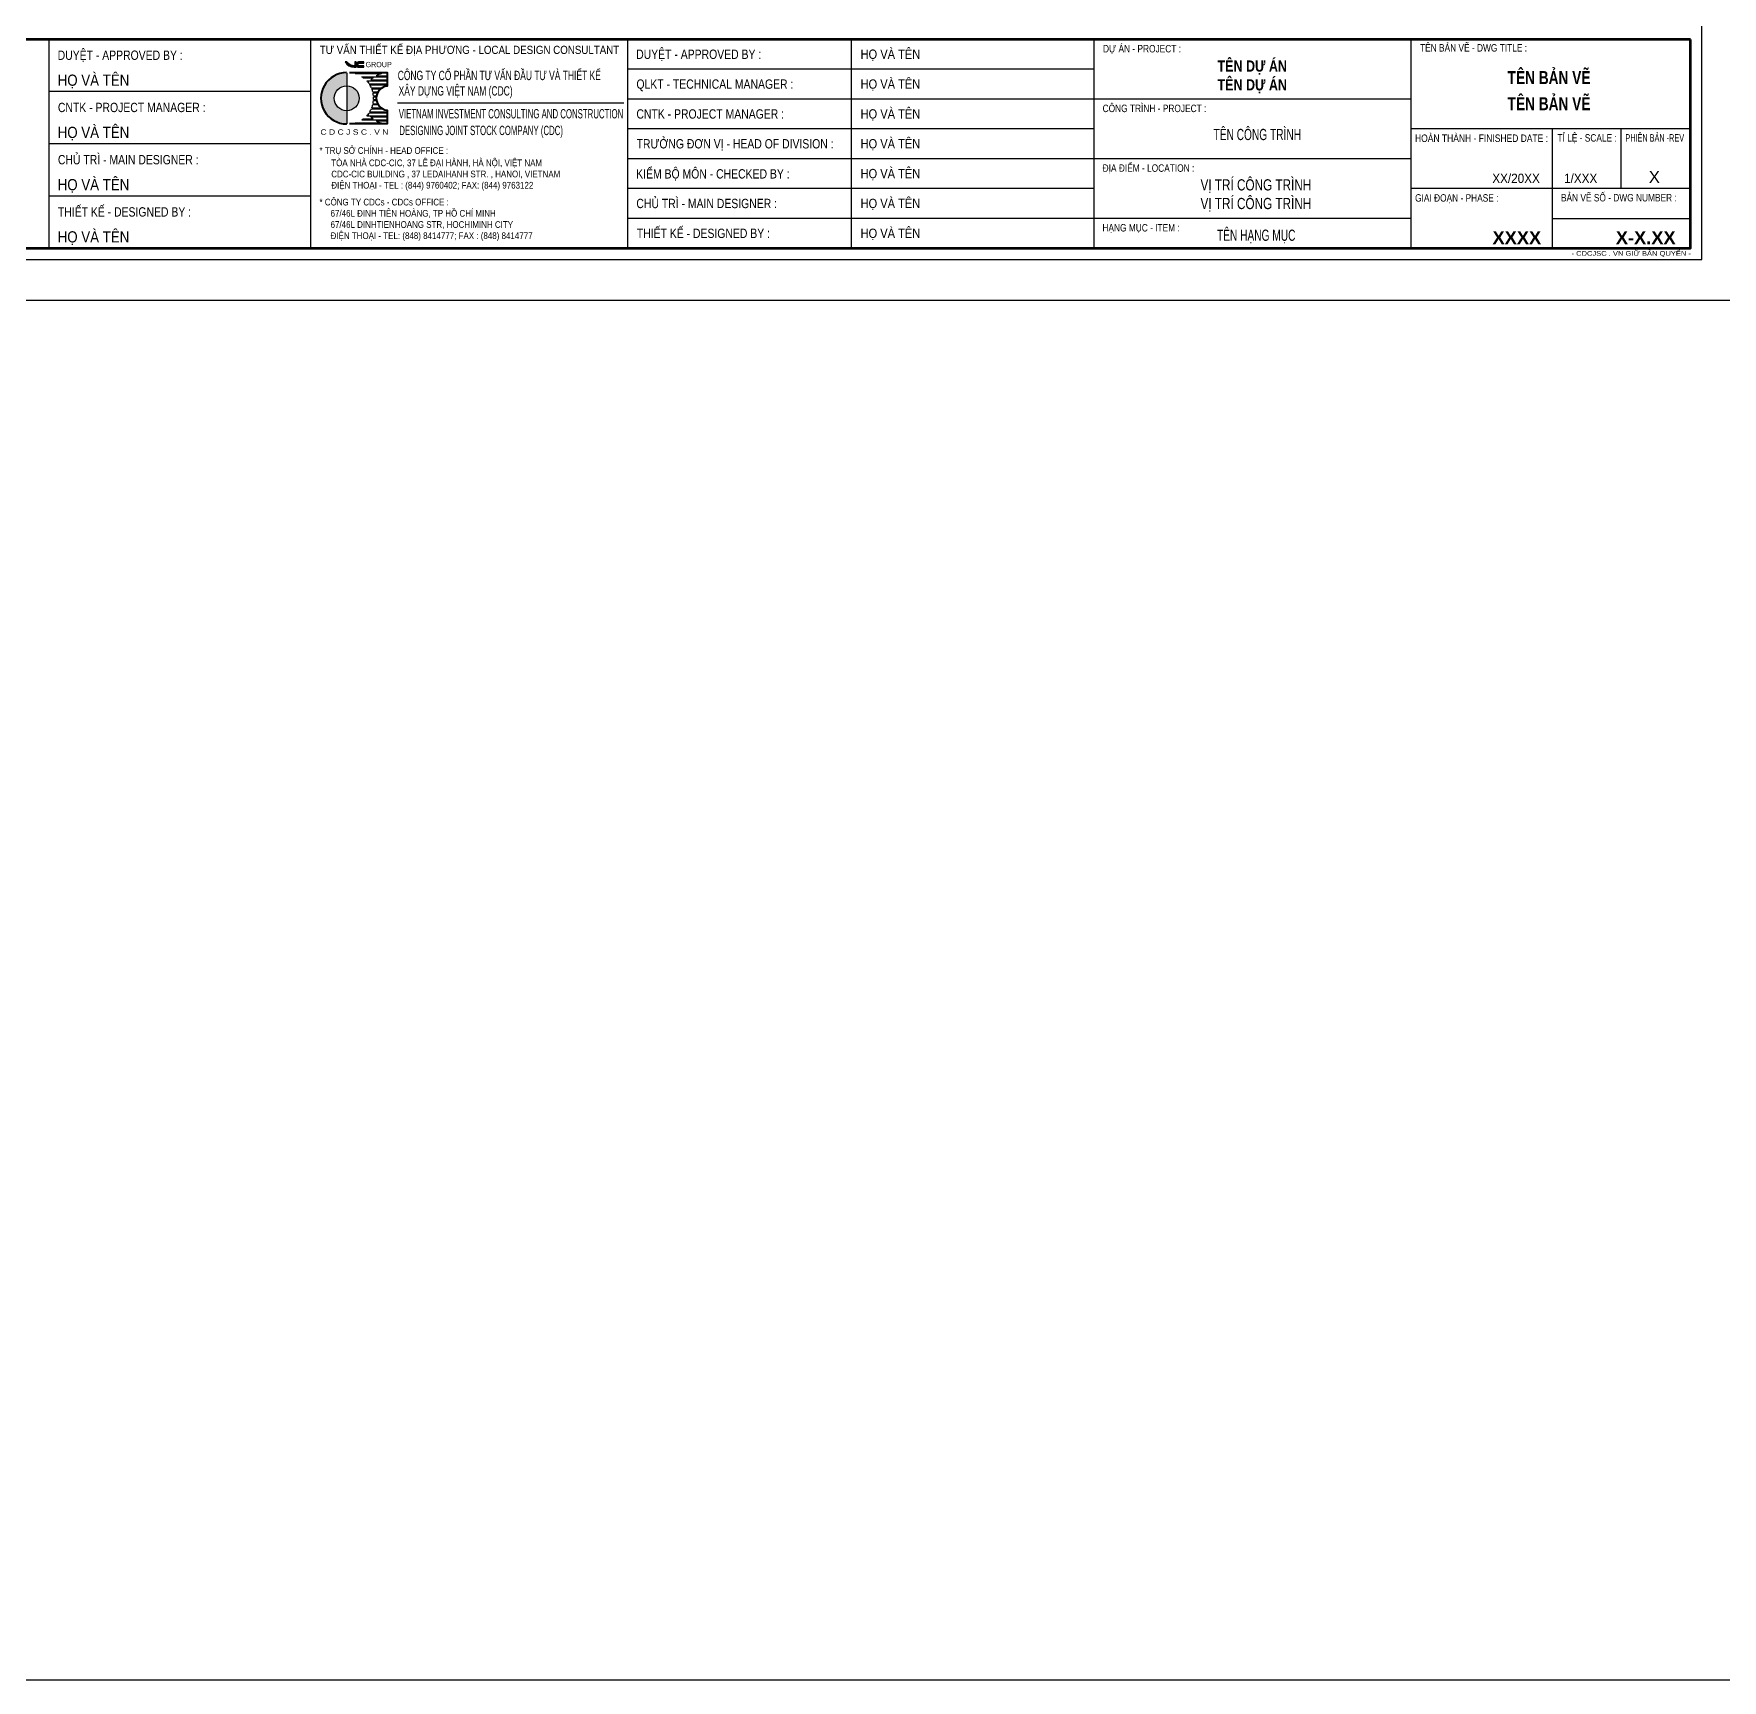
# Model space of a CAD drawing. Header units: millimetres. Extents: x 44 to 16922, y -171 to 5129.
# Drawn here: x 6642.1 to 7094.7, y 1440.9 to 1882.2 of the extents above; entities that cross this region are included whole.
import ezdxf
from ezdxf.enums import TextEntityAlignment as Align

# ---------------------------------------------------------------- set-up
doc = ezdxf.new("R2010")
doc.units = ezdxf.units.MM
doc.layers.add('CDC -TEXT KHUNG', color=7, linetype='Continuous', lineweight=15)
doc.layers.add('CDC-KHUNGTEN', color=7, linetype='Continuous')
doc.styles.add('Arial', font='arial.ttf', dxfattribs={"width": 0.9, "height": 525})
doc.styles.add('Arial_B_3', font='arialbd.ttf', dxfattribs={"width": 0.75, "height": 3})
doc.styles.add('KT CDC', font='arial.ttf', dxfattribs={"width": 0.85, "height": 200})

# ---------------------------------------------------------------- blocks, each defined once
blk = doc.blocks.new('LOGOmoi')
at = {"layer": 'CDC-KHUNGTEN'}
h = blk.add_hatch(color=1, dxfattribs=at)
h.paths.add_polyline_path([(1.46, 5.45), (1.26, 5.45), (1.26, 4.88), (1.21, 4.88, -0.237912), (0.06, 5.45), (-0.2, 5.45, 0.272847), (1.14, 4.66), (1.46, 4.66)])
h.paths.add_polyline_path([(2.59, 5.45), (1.8, 5.45, 0.414214), (1.54, 5.2), (1.54, 4.92, 0.414214), (1.8, 4.66), (2.59, 4.66), (2.59, 4.87), (1.8, 4.87, -0.414214), (1.74, 4.92), (1.74, 5.2, -0.414214), (1.8, 5.25), (2.59, 5.25)])
at = {"layer": 'CDC-KHUNGTEN', "true_color": 0x00fa3e}
h = blk.add_hatch(color=100, dxfattribs=at)
edge = h.paths.add_edge_path()
edge.add_arc((0.02, 0), 1.87, 90, 270)
edge.add_line((0.02, -1.88), (0.02, -3.84))
edge.add_line((0.02, -3.84), (-0.17, -3.84))
edge.add_line((-0.17, -3.84), (-0.36, -3.83))
edge.add_line((-0.36, -3.83), (-0.55, -3.8))
edge.add_line((-0.55, -3.8), (-0.73, -3.77))
edge.add_line((-0.73, -3.77), (-0.92, -3.73))
edge.add_line((-0.92, -3.73), (-1.1, -3.68))
edge.add_line((-1.1, -3.68), (-1.28, -3.62))
edge.add_line((-1.28, -3.62), (-1.45, -3.55))
edge.add_line((-1.45, -3.55), (-1.63, -3.48))
edge.add_line((-1.63, -3.48), (-1.79, -3.39))
edge.add_line((-1.79, -3.39), (-1.96, -3.3))
edge.add_line((-1.96, -3.3), (-2.12, -3.2))
edge.add_line((-2.12, -3.2), (-2.27, -3.09))
edge.add_line((-2.27, -3.09), (-2.42, -2.97))
edge.add_line((-2.42, -2.97), (-2.56, -2.85))
edge.add_line((-2.56, -2.85), (-2.7, -2.72))
edge.add_line((-2.7, -2.72), (-2.83, -2.58))
edge.add_line((-2.83, -2.58), (-2.95, -2.44))
edge.add_line((-2.95, -2.44), (-3.07, -2.29))
edge.add_line((-3.07, -2.29), (-3.18, -2.14))
edge.add_line((-3.18, -2.14), (-3.28, -1.98))
edge.add_line((-3.28, -1.98), (-3.37, -1.81))
edge.add_line((-3.37, -1.81), (-3.46, -1.64))
edge.add_line((-3.46, -1.64), (-3.53, -1.47))
edge.add_line((-3.53, -1.47), (-3.6, -1.3))
edge.add_line((-3.6, -1.3), (-3.66, -1.12))
edge.add_line((-3.66, -1.12), (-3.71, -0.93))
edge.add_line((-3.71, -0.93), (-3.75, -0.75))
edge.add_line((-3.75, -0.75), (-3.79, -0.56))
edge.add_line((-3.79, -0.56), (-3.81, -0.38))
edge.add_line((-3.81, -0.38), (-3.82, -0.19))
edge.add_line((-3.82, -0.19), (-3.83, 0))
edge.add_line((-3.83, 0), (-3.82, 0.19))
edge.add_line((-3.82, 0.19), (-3.81, 0.38))
edge.add_line((-3.81, 0.38), (-3.79, 0.56))
edge.add_line((-3.79, 0.56), (-3.75, 0.75))
edge.add_line((-3.75, 0.75), (-3.71, 0.93))
edge.add_line((-3.71, 0.93), (-3.66, 1.12))
edge.add_line((-3.66, 1.12), (-3.6, 1.3))
edge.add_line((-3.6, 1.3), (-3.53, 1.47))
edge.add_line((-3.53, 1.47), (-3.46, 1.64))
edge.add_line((-3.46, 1.64), (-3.37, 1.81))
edge.add_line((-3.37, 1.81), (-3.28, 1.98))
edge.add_line((-3.28, 1.98), (-3.18, 2.14))
edge.add_line((-3.18, 2.14), (-3.07, 2.29))
edge.add_line((-3.07, 2.29), (-2.95, 2.44))
edge.add_line((-2.95, 2.44), (-2.83, 2.58))
edge.add_line((-2.83, 2.58), (-2.7, 2.72))
edge.add_line((-2.7, 2.72), (-2.56, 2.85))
edge.add_line((-2.56, 2.85), (-2.42, 2.97))
edge.add_line((-2.42, 2.97), (-2.27, 3.09))
edge.add_line((-2.27, 3.09), (-2.12, 3.2))
edge.add_line((-2.12, 3.2), (-1.96, 3.3))
edge.add_line((-1.96, 3.3), (-1.79, 3.39))
edge.add_line((-1.79, 3.39), (-1.63, 3.48))
edge.add_line((-1.63, 3.48), (-1.45, 3.55))
edge.add_line((-1.45, 3.55), (-1.28, 3.62))
edge.add_line((-1.28, 3.62), (-1.1, 3.68))
edge.add_line((-1.1, 3.68), (-0.92, 3.73))
edge.add_line((-0.92, 3.73), (-0.73, 3.77))
edge.add_line((-0.73, 3.77), (-0.55, 3.8))
edge.add_line((-0.55, 3.8), (-0.36, 3.83))
edge.add_line((-0.36, 3.83), (-0.17, 3.84))
edge.add_line((-0.17, 3.84), (0.02, 3.84))
edge.add_line((0.02, 3.84), (0.02, 1.87))
at = {"layer": 'CDC-KHUNGTEN', "true_color": 0xc20000}
blk.add_hatch(color=12, dxfattribs=at).paths.add_polyline_path([(0.02, 1.87), (0.02, -1.81), (0.02, -1.88, 0.414214), (1.89, 0, 0.414214)])
at = {"layer": 'CDC-KHUNGTEN', "color": 102}
for p, q in [((0.02, 3.84), (0.02, -3.85)), ((0.42, 3.85), (6.1, 3.85)), ((1.28, 3.7), (5.24, 3.7)), ((2.3, 3.24), (6.1, 3.24)), ((2.51, 3.09), (4.01, 3.09)), ((3.03, 2.63), (6.1, 2.63)), ((3.64, 2.78), (6.1, 2.78)), ((4.47, 3.39), (6.1, 3.39)), ((6.1, 3.85), (6.1, 1.81)), ((3.16, 2.49), (3.36, 2.49)), ((3.4, 2.17), (6.1, 2.17)), ((3.49, 2.03), (6.1, 2.03)), ((3.74, 1.57), (5.37, 1.57)), ((3.8, 1.42), (5.15, 1.42)), ((3.95, 0.96), (4.75, 0.96)), ((3.98, 0.81), (4.66, 0.81)), ((4.05, 0.35), (4.51, 0.35)), ((4.06, 0.2), (4.49, 0.2)), ((3.16, -2.49), (3.36, -2.49)), ((3.4, -2.17), (6.1, -2.17)), ((3.49, -2.03), (6.1, -2.03)), ((3.74, -1.57), (5.37, -1.57)), ((3.8, -1.42), (5.15, -1.42)), ((3.95, -0.96), (4.75, -0.96)), ((3.98, -0.81), (4.66, -0.81)), ((4.05, -0.35), (4.51, -0.35)), ((4.06, -0.2), (4.49, -0.2)), ((6.1, -1.79), (6.1, -3.84)), ((0.01, -3.84), (0.02, -3.84)), ((0.42, -3.84), (6.1, -3.84)), ((1.28, -3.7), (5.24, -3.7)), ((2.3, -3.24), (6.1, -3.24)), ((2.51, -3.09), (4.01, -3.09)), ((3.03, -2.63), (6.1, -2.63)), ((3.64, -2.78), (6.1, -2.78)), ((4.47, -3.39), (6.1, -3.39))]:
    blk.add_line(p, q, dxfattribs=at)
at = {"layer": 'CDC-KHUNGTEN', "color": 1}
for points in [[(1.46, 5.45), (1.26, 5.45), (1.26, 4.88), (1.21, 4.88, -0.237912), (0.06, 5.45), (-0.2, 5.45, 0.272847), (1.14, 4.66), (1.46, 4.66)], [(2.59, 5.45), (1.8, 5.45, 0.414214), (1.54, 5.2), (1.54, 4.92, 0.414214), (1.8, 4.66), (2.59, 4.66), (2.59, 4.87), (1.8, 4.87, -0.414214), (1.74, 4.92), (1.74, 5.2, -0.414214), (1.8, 5.25), (2.59, 5.25)]]:
    blk.add_lwpolyline(points, format="xyb", close=True, dxfattribs=at)
at = {"layer": 'CDC-KHUNGTEN', "color": 7, "lineweight": 40}
blk.add_lwpolyline([(0.42, 3.85), (6.1, 3.85), (6.1, 1.81, 0.905134), (6.1, -1.79), (6.1, -3.84), (0.42, -3.84)], format="xyb", dxfattribs=at)
at = {"layer": 'CDC-KHUNGTEN', "color": 102}
blk.add_circle((0.02, 0), 1.87, dxfattribs=at)
at = {"layer": 'CDC-KHUNGTEN', "color": 7, "lineweight": 40}
blk.add_arc((0, 0), 3.85, 89.7449, 270.2551, dxfattribs=at)
at = {"layer": 'CDC-KHUNGTEN', "color": 112}
blk.add_ellipse((0.22, 0), major_axis=(-2.72, 2.72), ratio=1, start_param=-1.064136, end_param=-0.838054, dxfattribs=at)
at = {"layer": 'CDC-KHUNGTEN', "color": 102}
for centre, major_axis, start_param, end_param in [((0.22, 0), (-2.72, 2.72), -1.423028, -1.355019), ((0.22, 0), (2.72, 2.72), 6.199614, 6.251308), ((6.3, 0), (-2.72, 2.72), -0.147768, -0.022458), ((6.3, 0), (2.72, 2.72), 1.064136, 1.278853), ((6.3, 0), (-2.72, 2.72), 0.083571, 0.124553), ((0.22, 0), (-2.72, 2.72), 4.527318, 4.587836), ((0.22, 0), (-2.72, 2.72), 4.346177, 4.481253), ((0.22, 0), (-2.72, 2.72), 4.178765, 4.304301), ((0.22, 0), (2.72, 2.72), 5.589142, 5.7099), ((0.22, 0), (2.72, 2.72), 5.445131, 5.550443), ((6.27, 0.01), (1.28, 1.28), 0.884906, 3.827483), ((0.22, 0), (-2.72, 2.72), 3.17347, 3.225164), ((0.22, 0), (2.72, 2.72), 4.836942, 4.89746), ((6.3, 0), (-2.72, 2.72), 1.446243, 1.487225), ((0.22, 0), (2.72, 2.72), 4.943525, 5.078601), ((0.22, 0), (-2.72, 2.72), 3.549681, 3.675216), ((0.22, 0), (-2.72, 2.72), 3.714878, 3.835636), ((0.22, 0.01), (2.72, 2.72), 3.979647, 4.205729), ((0.22, 0), (-2.72, 2.72), 2.925816, 2.993825), ((6.3, 0), (-2.72, 2.72), 1.538919, 1.718564), ((6.3, 0), (2.72, 2.72), 3.433536, 3.648253)]:
    blk.add_ellipse(centre, major_axis=major_axis, ratio=1, start_param=start_param, end_param=end_param, dxfattribs=at)
at = {"layer": 'CDC-KHUNGTEN', "color": 1, "style": 'KT CDC', "width": 0.85}
blk.add_text('GROUP', height=0.792, dxfattribs=at).set_placement((2.85, 4.67))
at = {"layer": 'CDC-KHUNGTEN', "color": 102, "style": 'KT CDC', "width": 1.15}
blk.add_text('C D C J S C . V N', height=0.8, dxfattribs=at).set_placement((-3.92, -5.47))
blk = doc.blocks.new('dgfh')
at = {"layer": 'CDC-KHUNGTEN'}
for p, q in [((-75.1, 56), (-75.1, 0)), ((-75.1, 56), (-75.1, 0)), ((-5, 56), (-5, 0)), ((-5, 56), (-5, 0)), ((80, 56), (80, 0)), ((140, 56), (140, 0)), ((205, 56), (205, 0)), ((290, 56), (290, 0)), ((205, 48), (80, 48)), ((-5, 42), (-75.1, 42)), ((18.36, 38.99), (79, 38.99)), ((205, 40), (80, 40)), ((290, 40), (205, 40)), ((205, 32), (80, 32)), ((365, 32), (290, 32)), ((328, 0), (328, 32)), ((346.4, 16), (346.4, 32)), ((-5, 28), (-75.1, 28)), ((205, 24), (80, 24)), ((290, 24), (205, 24)), ((-5, 14), (-75.1, 14)), ((205, 16), (80, 16)), ((365, 16), (290, 16)), ((205, 8), (80, 8)), ((290, 8), (205, 8)), ((328, 8), (365, 8))]:
    blk.add_line(p, q, dxfattribs=at)
at = {"layer": 'CDC-KHUNGTEN', "color": 8}
blk.add_lwpolyline([(288.96, -3), (368, -3), (368, 569), (-432, 569), (-432, -3), (288.96, -3)], dxfattribs=at)
at = {"layer": 'CDC-KHUNGTEN', "color": 255, "lineweight": 60}
blk.add_lwpolyline([(365, 56), (-429, 56), (-429, 0), (365, 0)], close=True, dxfattribs=at)
at = {"layer": 'Defpoints', "color": 1, "ltscale": 0.2}
blk.add_lwpolyline([(-462, -14), (-462, 580), (379, 580), (379, -14), (-462, -14)], close=True, dxfattribs=at)
at = {"xscale": 1.78538924179024, "yscale": 1.78538924179024, "zscale": 1.78538924179024}
blk.add_blockref('LOGOmoi', (4.68, 40.21), dxfattribs=at)
at = {"layer": 'CDC -TEXT KHUNG', "style": 'KT CDC', "width": 1.15}
blk.add_text('- CDCJSC . VN GIỮ BẢN QUYỂN -', height=1.2569, dxfattribs=at).set_placement((333.09, -2))
at = {"layer": 'CDC-KHUNGTEN'}
for s, height, style, width, p in [('TƯ VẤN THIẾT KẾ ĐỊA PHƯƠNG - LOCAL DESIGN CONSULTANT', 2.2, 'KT CDC', 0.85, (-2.5, 52.09)), ('DỰ ÁN - PROJECT :  ', 2, 'Arial', 0.8, (207.49, 52.5)), ('TÊN BẢN VẼ - DWG TITLE :', 2, 'Arial', 0.8, (292.48, 52.73)), ('DUYỆT - APPROVED BY :', 2.5, 'Arial', 0.8, (-72.77, 50.5)), ('DUYỆT - APPROVED BY :', 2.5, 'Arial', 0.8, (82.33, 50.76)), ('HỌ VÀ TÊN', 2.5, 'KT CDC', 0.85, (142.49, 50.77)), ('HỌ VÀ TÊN', 3, 'KT CDC', 0.85, (-72.76, 43.56)), ('CÔNG TY CỔ PHẦN TƯ VẤN ÐẦU TƯ VÀ THIẾT KẾ', 2.5, 'KT CDC', 0.65, (18.41, 45.08)), ('QLKT - TECHNICAL MANAGER :', 2.5, 'Arial', 0.8, (82.4, 42.76)), ('HỌ VÀ TÊN', 2.5, 'KT CDC', 0.85, (142.49, 42.77)), ('XÂY DỰNG VIỆT NAM (CDC)', 2.5, 'KT CDC', 0.65, (18.64, 40.94)), ('CNTK - PROJECT MANAGER :', 2.5, 'Arial', 0.8, (-72.7, 36.5)), ('VIETNAM INVESTMENT CONSULTING AND CONSTRUCTION ', 2.5, 'KT CDC', 0.6, (18.68, 34.81)), ('CNTK - PROJECT MANAGER :', 2.5, 'Arial', 0.8, (82.4, 34.76)), ('HỌ VÀ TÊN', 2.5, 'KT CDC', 0.85, (142.49, 34.77)), ('CÔNG TRÌNH - PROJECT :  ', 2, 'Arial', 0.8, (207.38, 36.5)), ('HỌ VÀ TÊN', 3, 'KT CDC', 0.85, (-72.76, 29.56)), ('DESIGNING JOINT STOCK COMPANY (CDC)', 2.5, 'KT CDC', 0.6, (18.82, 30.34)), ('* TRỤ SỞ CHÍNH - HEAD OFFICE :', 1.8, 'KT CDC', 0.85, (-2.57, 25.3)), ('TRƯỞNG ĐƠN VỊ - HEAD OF DIVISION :', 2.5, 'Arial', 0.8, (82.45, 26.76)), ('HỌ VÀ TÊN', 2.5, 'KT CDC', 0.85, (142.49, 26.77)), ('TỈ LỆ - SCALE :', 2, 'Arial', 0.8, (329.32, 28.59)), ('PHIÊN BẢN -REV', 2, 'Arial', 0.7, (347.53, 28.59)), ('CHỦ TRÌ - MAIN DESIGNER :', 2.5, 'Arial', 0.8, (-72.7, 22.5)), ('TÒA NHÀ CDC-CIC, 37 LÊ ĐẠI HÀNH, HÀ NỘI, VIỆT NAM', 1.8, 'KT CDC', 0.85, (0.59, 22)), ('ĐỊA ĐIỂM - LOCATION :', 2, 'Arial', 0.8, (207.38, 20.5)), ('HỌ VÀ TÊN', 3, 'KT CDC', 0.85, (-72.76, 15.56)), ('ĐIỆN THOẠI - TEL : (844) 9760402; FAX: (844) 9763122', 1.8, 'KT CDC', 0.85, (0.59, 16)), ('CDC-CIC BUILDING , 37 LEDAIHANH STR. , HANOI, VIETNAM', 1.8, 'KT CDC', 0.85, (0.59, 19)), ('KIỂM BỘ MÔN - CHECKED BY :', 2.5, 'Arial', 0.8, (82.34, 18.7)), ('HỌ VÀ TÊN', 2.5, 'KT CDC', 0.85, (142.49, 18.77)), ('* CÔNG TY CDCs - CDCs OFFICE :', 1.8, 'KT CDC', 0.85, (-2.57, 11.48)), ('CHỦ TRÌ - MAIN DESIGNER :', 2.5, 'Arial', 0.8, (82.38, 10.76)), ('HỌ VÀ TÊN', 2.5, 'KT CDC', 0.85, (142.49, 10.77)), ('GIAI ĐOẠN - PHASE :', 2, 'Arial', 0.8, (291.15, 12.5)), ('BẢN VẼ SỐ - DWG NUMBER :', 2, 'Arial', 0.8, (330.26, 12.56)), ('THIẾT KẾ - DESIGNED BY :', 2.5, 'Arial', 0.8, (-72.7, 8.5)), ('67/46L ĐINH TIÊN HOÀNG, TP HỒ CHÍ MINH', 1.8, 'KT CDC', 0.85, (0.4, 8.47)), ('HỌ VÀ TÊN', 3, 'KT CDC', 0.85, (-72.76, 1.56)), ('ĐIỆN THOẠI - TEL: (848) 8414777; FAX : (848) 8414777', 1.8, 'KT CDC', 0.85, (0.4, 2.47)), ('67/46L DINHTIENHOANG STR, HOCHIMINH CITY', 1.8, 'KT CDC', 0.85, (0.4, 5.47)), ('THIẾT KẾ - DESIGNED BY :', 2.5, 'Arial', 0.8, (82.5, 2.76)), ('HỌ VÀ TÊN', 2.5, 'KT CDC', 0.85, (142.49, 2.77)), ('HẠNG MỤC - ITEM : ', 2, 'Arial', 0.8, (207.33, 4.5))]:
    blk.add_text(s, height=height, dxfattribs=dict(at, style=style, width=width)).set_placement(p)
for s, style, width, p in [('TÊN DỰ ÁN', 'Arial_B_3', 0.8, (247.5, 47.35)), ('TÊN DỰ ÁN', 'Arial_B_3', 0.8, (247.5, 42.32)), ('TÊN CÔNG TRÌNH', 'Arial', 0.65, (248.85, 29)), ('VỊ TRÍ CÔNG TRÌNH', 'Arial', 0.75, (248.47, 15.5)), ('VỊ TRÍ CÔNG TRÌNH', 'Arial', 0.75, (248.47, 10.5)), ('TÊN HẠNG MỤC', 'Arial', 0.65, (248.56, 2))]:
    blk.add_text(s, height=3, dxfattribs=dict(at, style=style, width=width)).set_placement(p, align=Align.CENTER)
at = {"layer": 'CDC-KHUNGTEN', "style": 'Arial', "width": 0.814645}
blk.add_text('HOÀN THÀNH - FINISHED DATE :', height=2, dxfattribs=at).set_placement((291.14, 28.5), (326.8, 28.5), align=Align.FIT)
at = {"layer": 'CDC-KHUNGTEN', "style": 'Arial', "width": 0.9}
for s, p in [('XX/20XX', (324.6, 17.5)), ('1/XXX', (340, 17.5))]:
    blk.add_text(s, height=2.5, dxfattribs=at).set_placement(p, align=Align.RIGHT)
at = {"layer": 'CDC-KHUNGTEN'}
for s, height, style, p in [('X', 3.2, 'KT CDC', (356.79, 17.5)), ('XXXX', 3.5, 'Arial_B_3', (324.95, 1.08))]:
    blk.add_text(s, height=height, dxfattribs=dict(at, style=style)).set_placement(p, align=Align.RIGHT)

msp = doc.modelspace()

# ---------------------------------------------------------------- linework, layer by layer
msp.add_lwpolyline([(4917.03, 3740.45), (8533.52, 3740.45), (8533.52, 1440.89), (4917.03, 1440.89)], close=True)

# ---------------------------------------------------------------- block references
at = {"layer": 'CDC-KHUNGTEN'}
msp.add_blockref('dgfh', (6721.25, 1824.74), dxfattribs=at)

# ---------------------------------------------------------------- texts
at = {"layer": 'CDC-KHUNGTEN', "style": 'Arial_B_3', "width": 0.75}
for p in [(7048.31, 1868.74), (7048.31, 1861.74)]:
    msp.add_text('TÊN BẢN VẼ', height=3.5, dxfattribs=at).set_placement(p, align=Align.CENTER)
at = {"layer": 'CDC-KHUNGTEN', "style": 'Arial_B_3'}
msp.add_text('X-X.XX', height=3.5, dxfattribs=at).set_placement((7082.25, 1825.82), align=Align.RIGHT)

doc.saveas('drawing.dxf')
